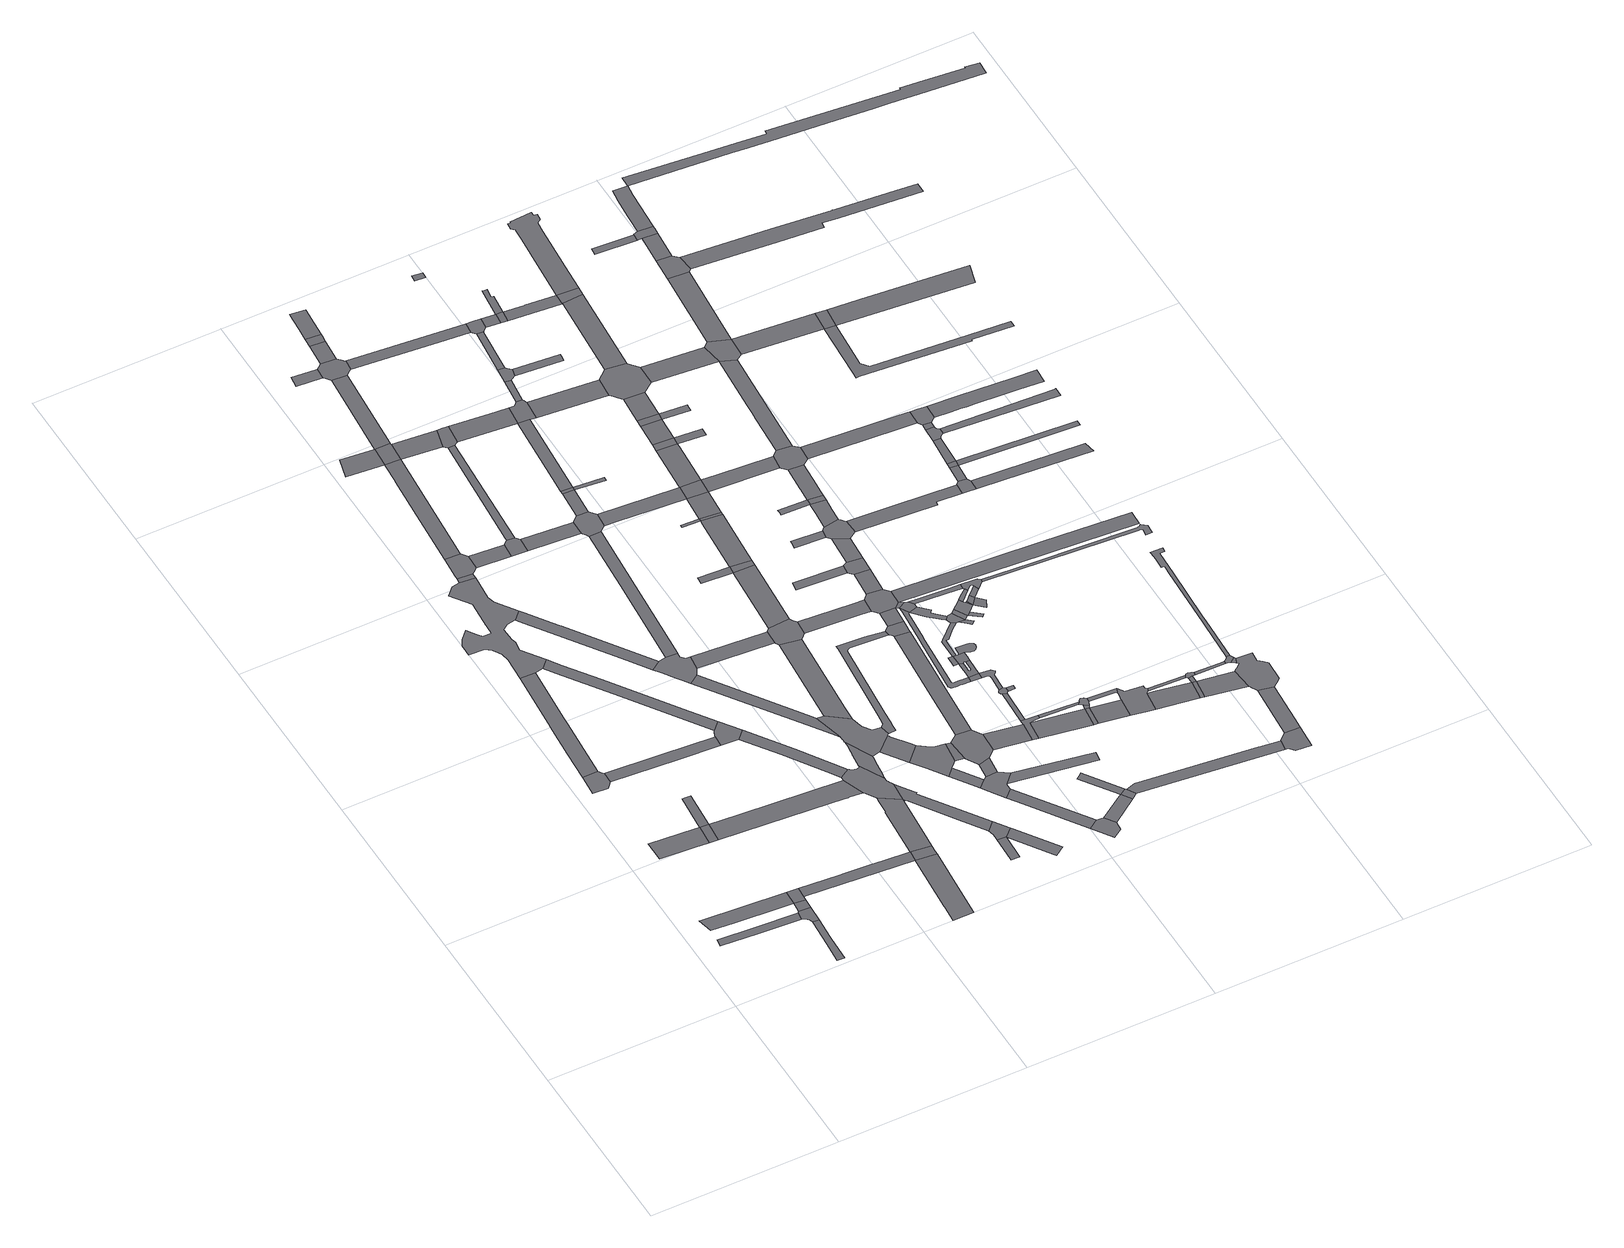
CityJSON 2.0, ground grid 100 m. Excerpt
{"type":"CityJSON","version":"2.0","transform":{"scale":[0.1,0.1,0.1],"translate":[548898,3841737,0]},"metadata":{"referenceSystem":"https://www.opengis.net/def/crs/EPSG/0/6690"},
"CityObjects":{
"road1":{"type":"Road","attributes":{"RoadStructureAttribute.sectionType":"1"},"geometry":[{"type":"MultiSurface","lod":"1","boundaries":[[[0,1,2,3,4,5]]]}]},
"road2":{"type":"Road","attributes":{"RoadStructureAttribute.sectionType":"1"},"geometry":[{"type":"MultiSurface","lod":"1","boundaries":[[[6,7,8,9,10,11,12,13]]]}]},
"road3":{"type":"Road","attributes":{"RoadStructureAttribute.sectionType":"1"},"geometry":[{"type":"MultiSurface","lod":"1","boundaries":[[[14,15,16,17,18,19]]]}]},
"road4":{"type":"Road","geometry":[{"type":"MultiSurface","lod":"1","boundaries":[[[20,21,22,23,24,25,26,27]]]}]},
"road5":{"type":"Road","attributes":{"RoadStructureAttribute.sectionType":"1"},"geometry":[{"type":"MultiSurface","lod":"1","boundaries":[[[28,29,30,31,32,33,34]]]}]},
"road6":{"type":"Road","geometry":[{"type":"MultiSurface","lod":"1","boundaries":[[[35,5,4,36,37,28,34,38]]]}]},
"road7":{"type":"Road","attributes":{"RoadStructureAttribute.sectionType":"1"},"geometry":[{"type":"MultiSurface","lod":"1","boundaries":[[[12,39,35,38,40]]]}]},
"road8":{"type":"Road","geometry":[{"type":"MultiSurface","lod":"1","boundaries":[[[13,12,40,41,42]]]}]},
"road9":{"type":"Road","geometry":[{"type":"MultiSurface","lod":"1","boundaries":[[[19,18,43,44]]]}]},
"road10":{"type":"Road","attributes":{"RoadStructureAttribute.sectionType":"1"},"geometry":[{"type":"MultiSurface","lod":"1","boundaries":[[[45,46,47,48,49,22,21,50,51,52,53]]]}]},
"road11":{"type":"Road","geometry":[{"type":"MultiSurface","lod":"1","boundaries":[[[54,55,56,19,44]]]}]},
"road12":{"type":"Road","attributes":{"RoadStructureAttribute.sectionType":"1"},"geometry":[{"type":"MultiSurface","lod":"1","boundaries":[[[57,27,26,58,59,60]]]}]},
"road13":{"type":"Road","geometry":[{"type":"MultiSurface","lod":"1","boundaries":[[[61,62,63,64,65,66,67,68,69,70,71,72,73,74,75,76,77,78,79,80,81,82,83,45,53,84,85,86,87,88,89,90,91,92,93,94,95,96,97,98,99]]]}]},
"road14":{"type":"Road","attributes":{"RoadStructureAttribute.sectionType":"1"},"geometry":[{"type":"MultiSurface","lod":"1","boundaries":[[[100,101,102,103,42,41,104,105,106]]]}]},
"road15":{"type":"Road","attributes":{"RoadStructureAttribute.sectionType":"1"},"geometry":[{"type":"MultiSurface","lod":"1","boundaries":[[[107,44,43,108,109,110,111,112,113,114,115]]]}]},
"road16":{"type":"Road","attributes":{"RoadStructureAttribute.sectionType":"1"},"geometry":[{"type":"MultiSurface","lod":"1","boundaries":[[[116,117,118,85,84,119,120,121,122]]]}]},
"road17":{"type":"Road","geometry":[{"type":"MultiSurface","lod":"1","boundaries":[[[123,61,99,124]]]}]},
"road18":{"type":"Road","geometry":[{"type":"MultiSurface","lod":"1","boundaries":[[[125,126,123,124,127,128,129,130]]]}]},
"road19":{"type":"Road","attributes":{"RoadStructureAttribute.sectionType":"1"},"geometry":[{"type":"MultiSurface","lod":"1","boundaries":[[[131,132,133,134,135,96,95,136,137,138,139,140]]]}]},
"road20":{"type":"Road","attributes":{"RoadStructureAttribute.sectionType":"1"},"geometry":[{"type":"MultiSurface","lod":"1","boundaries":[[[105,141,142,143,144,145,146,147]]]}]},
"road21":{"type":"Road","geometry":[{"type":"MultiSurface","lod":"1","boundaries":[[[122,121,148,149,60,59,150,151]]]}]},
"road22":{"type":"Road","attributes":{"RoadStructureAttribute.sectionType":"1"},"geometry":[{"type":"MultiSurface","lod":"1","boundaries":[[[152,153,154,155,125,130,156,157]]]}]},
"road23":{"type":"Road","attributes":{"RoadStructureAttribute.sectionType":"1"},"geometry":[{"type":"MultiSurface","lod":"1","boundaries":[[[129,128,158,159]]]}]},
"road24":{"type":"Road","attributes":{"RoadStructureAttribute.sectionType":"1"},"geometry":[{"type":"MultiSurface","lod":"1","boundaries":[[[160,161,152,162]]]}]},
"road25":{"type":"Road","geometry":[{"type":"MultiSurface","lod":"1","boundaries":[[[106,105,147,163,164]]]}]},
"road26":{"type":"Road","attributes":{"RoadStructureAttribute.sectionType":"1"},"geometry":[{"type":"MultiSurface","lod":"1","boundaries":[[[165,151,150,166,167,168,169]]]}]},
"road27":{"type":"Road","geometry":[{"type":"MultiSurface","lod":"1","boundaries":[[[170,171,140,139,172,173,174,175,176,177,178,179,180,181,182,183,184,185]]]}]},
"road28":{"type":"Road","geometry":[{"type":"MultiSurface","lod":"1","boundaries":[[[186,159,158,187,188,189]]]}]},
"road29":{"type":"Road","attributes":{"RoadStructureAttribute.sectionType":"1"},"geometry":[{"type":"MultiSurface","lod":"1","boundaries":[[[190,191,192,193,194,106,164,195,196]]]}]},
"road30":{"type":"Road","geometry":[{"type":"MultiSurface","lod":"1","boundaries":[[[162,152,157,197,198,199]]]}]},
"road31":{"type":"Road","geometry":[{"type":"MultiSurface","lod":"1","boundaries":[[[200,201,202,203,204,205,206,207,208,209,210,211,212,213,169,168,214,215,115,114,216,217,190,196,218,219,220,221,222,223,224,225,226]]]}]},
"road32":{"type":"Road","attributes":{"RoadStructureAttribute.sectionType":"1"},"geometry":[{"type":"MultiSurface","lod":"1","boundaries":[[[227,176,175,228,229,230,231,232]]]}]},
"road33":{"type":"Road","attributes":{"RoadStructureAttribute.sectionType":"1"},"geometry":[{"type":"MultiSurface","lod":"1","boundaries":[[[233,234,235,236]]]}]},
"road34":{"type":"Road","attributes":{"RoadStructureAttribute.sectionType":"1"},"geometry":[{"type":"MultiSurface","lod":"1","boundaries":[[[237,238,162,199,239]]]}]},
"road35":{"type":"Road","attributes":{"RoadStructureAttribute.sectionType":"1"},"geometry":[{"type":"MultiSurface","lod":"1","boundaries":[[[240,241,242,186,189,243,244,245]]]}]},
"road36":{"type":"Road","attributes":{"RoadStructureAttribute.sectionType":"1"},"geometry":[{"type":"MultiSurface","lod":"1","boundaries":[[[197,157,246,247]]]}]},
"road37":{"type":"Road","attributes":{"RoadStructureAttribute.sectionType":"1"},"geometry":[{"type":"MultiSurface","lod":"1","boundaries":[[[248,249,250,251,252,253,254,255,226,225,256,257,258,259,260,261,262,263]]]}]},
"road38":{"type":"Road","attributes":{"RoadStructureAttribute.sectionType":"1"},"geometry":[{"type":"MultiSurface","lod":"1","boundaries":[[[188,187,264,265]]]}]},
"road39":{"type":"Road","attributes":{"RoadStructureAttribute.sectionType":"1"},"geometry":[{"type":"MultiSurface","lod":"1","boundaries":[[[266,267,170,185,268,269]]]}]},
"road40":{"type":"Road","attributes":{"RoadStructureAttribute.sectionType":"1"},"geometry":[{"type":"MultiSurface","lod":"1","boundaries":[[[270,271,272,273,274,218,196,275,276,277,278,279]]]}]},
"road41":{"type":"Road","geometry":[{"type":"MultiSurface","lod":"1","boundaries":[[[280,281,282,283]]]}]},
"road42":{"type":"Road","geometry":[{"type":"MultiSurface","lod":"1","boundaries":[[[284,285,286,236,235,287,288,237,239,289,290,291,292,293,294,295]]]}]},
"road43":{"type":"Road","attributes":{"RoadStructureAttribute.sectionType":"1"},"geometry":[{"type":"MultiSurface","lod":"1","boundaries":[[[180,179,296,297]]]}]},
"road44":{"type":"Road","geometry":[{"type":"MultiSurface","lod":"1","boundaries":[[[232,231,298,299,300,301,248,263,302,303,304,305,306,307,308,309,310,311,312,313]]]}]},
"road45":{"type":"Road","attributes":{"RoadStructureAttribute.sectionType":"1"},"geometry":[{"type":"MultiSurface","lod":"1","boundaries":[[[314,284,295,315]]]}]},
"road46":{"type":"Road","geometry":[{"type":"MultiSurface","lod":"1","boundaries":[[[316,247,246,317,240,245,318,319]]]}]},
"road47":{"type":"Road","geometry":[{"type":"MultiSurface","lod":"1","boundaries":[[[279,278,320,280,283,321]]]}]},
"road48":{"type":"Road","geometry":[{"type":"MultiSurface","lod":"1","boundaries":[[[322,314,315,323,324]]]}]},
"road49":{"type":"Road","geometry":[{"type":"MultiSurface","lod":"1","boundaries":[[[325,326,327,304,303,328,329,330]]]}]},
"road50":{"type":"Road","attributes":{"RoadStructureAttribute.sectionType":"1"},"geometry":[{"type":"MultiSurface","lod":"1","boundaries":[[[331,332,333,322,324,334,335]]]}]},
"road51":{"type":"Road","attributes":{"RoadStructureAttribute.sectionType":"1"},"geometry":[{"type":"MultiSurface","lod":"1","boundaries":[[[336,337,321,283,338,339,340,341]]]}]},
"road52":{"type":"Road","geometry":[{"type":"MultiSurface","lod":"1","boundaries":[[[342,343,265,264,344,345,266,269,346,347,348,349,350]]]}]},
"road53":{"type":"Road","attributes":{"RoadStructureAttribute.sectionType":"1"},"geometry":[{"type":"MultiSurface","lod":"1","boundaries":[[[351,352,313,312,353,354]]]}]},
"road54":{"type":"Road","geometry":[{"type":"MultiSurface","lod":"1","boundaries":[[[355,356,330,329,357,358,359,360,361,362,363,364]]]}]},
"road55":{"type":"Road","attributes":{"RoadStructureAttribute.sectionType":"1"},"geometry":[{"type":"MultiSurface","lod":"1","boundaries":[[[365,342,350,366,367]]]}]},
"road56":{"type":"Road","attributes":{"RoadStructureAttribute.sectionType":"1"},"geometry":[{"type":"MultiSurface","lod":"1","boundaries":[[[368,361,360,369,370,371]]]}]},
"road57":{"type":"Road","geometry":[{"type":"MultiSurface","lod":"1","boundaries":[[[372,365,367,373]]]}]},
"road58":{"type":"Road","attributes":{"RoadStructureAttribute.sectionType":"1"},"geometry":[{"type":"MultiSurface","lod":"1","boundaries":[[[374,319,318,375,376,377]]]}]},
"road59":{"type":"Road","geometry":[{"type":"MultiSurface","lod":"1","boundaries":[[[378,379,371,370,380,381,382,383,384,385]]]}]},
"road60":{"type":"Road","geometry":[{"type":"MultiSurface","lod":"1","boundaries":[[[386,387,388,389,297,296,351,354,390,391,392,393]]]}]},
"road61":{"type":"Road","attributes":{"RoadStructureAttribute.sectionType":"1"},"geometry":[{"type":"MultiSurface","lod":"1","boundaries":[[[364,363,394,395]]]}]},
"road62":{"type":"Road","attributes":{"RoadStructureAttribute.sectionType":"1"},"geometry":[{"type":"MultiSurface","lod":"1","boundaries":[[[376,396,372,373,397]]]}]},
"road63":{"type":"Road","geometry":[{"type":"MultiSurface","lod":"1","boundaries":[[[398,399,400,401]]]}]},
"road64":{"type":"Road","attributes":{"RoadStructureAttribute.sectionType":"1"},"geometry":[{"type":"MultiSurface","lod":"1","boundaries":[[[402,403,379,378]]]}]},
"road65":{"type":"Road","geometry":[{"type":"MultiSurface","lod":"1","boundaries":[[[404,405,406,373,367]]]}]},
"road66":{"type":"Road","attributes":{"RoadStructureAttribute.sectionType":"1"},"geometry":[{"type":"MultiSurface","lod":"1","boundaries":[[[382,381,407,408,409,410]]]}]},
"road67":{"type":"Road","attributes":{"RoadStructureAttribute.sectionType":"1"},"geometry":[{"type":"MultiSurface","lod":"1","boundaries":[[[411,292,291,412,413,414]]]}]},
"road68":{"type":"Road","geometry":[{"type":"MultiSurface","lod":"1","boundaries":[[[415,395,394,416,403,402,417,418,419,420,421,422]]]}]},
"road69":{"type":"Road","attributes":{"RoadStructureAttribute.sectionType":"1"},"geometry":[{"type":"MultiSurface","lod":"1","boundaries":[[[400,389,388,423,424,425]]]}]},
"road70":{"type":"Road","attributes":{"RoadStructureAttribute.sectionType":"1"},"geometry":[{"type":"MultiSurface","lod":"1","boundaries":[[[426,427,428,429,430,431,432,306,305,433,434,435,436,437,438,439,440,441,442,443]]]}]},
"road71":{"type":"Road","attributes":{"RoadStructureAttribute.sectionType":"1"},"geometry":[{"type":"MultiSurface","lod":"1","boundaries":[[[348,347,444,445,446]]]}]},
"road72":{"type":"Road","geometry":[{"type":"MultiSurface","lod":"1","boundaries":[[[447,448,410,409,449,450,451,452,453,454]]]}]},
"road73":{"type":"Road","geometry":[{"type":"MultiSurface","lod":"1","boundaries":[[[455,456,457,377,376,397,458,459,460,461,462,463]]]}]},
"road74":{"type":"Road","geometry":[{"type":"MultiSurface","lod":"1","boundaries":[[[401,400,425,464]]]}]},
"road75":{"type":"Road","geometry":[{"type":"MultiSurface","lod":"1","boundaries":[[[465,466,467,468,469]]]}]},
"road76":{"type":"Road","attributes":{"RoadStructureAttribute.sectionType":"1"},"geometry":[{"type":"MultiSurface","lod":"1","boundaries":[[[470,455,463,471]]]}]},
"road77":{"type":"Road","attributes":{"RoadStructureAttribute.sectionType":"1"},"geometry":[{"type":"MultiSurface","lod":"1","boundaries":[[[468,472,401,464,473,474]]]}]},
"road78":{"type":"Road","attributes":{"RoadStructureAttribute.sectionType":"1"},"geometry":[{"type":"MultiSurface","lod":"1","boundaries":[[[475,393,392,476,477,478]]]}]},
"road79":{"type":"Road","attributes":{"RoadStructureAttribute.sectionType":"1"},"geometry":[{"type":"MultiSurface","lod":"1","boundaries":[[[479,480,481,385,384]]]}]},
"road80":{"type":"Road","attributes":{"RoadStructureAttribute.sectionType":"1"},"geometry":[{"type":"MultiSurface","lod":"1","boundaries":[[[482,420,419,483,484]]]}]},
"road81":{"type":"Road","attributes":{"RoadStructureAttribute.sectionType":"1"},"geometry":[{"type":"MultiSurface","lod":"1","boundaries":[[[485,486,415,422,487,488]]]}]},
"road82":{"type":"Road","attributes":{"RoadStructureAttribute.sectionType":"1"},"geometry":[{"type":"MultiSurface","lod":"1","boundaries":[[[489,454,453,490]]]}]},
"road83":{"type":"Road","geometry":[{"type":"MultiSurface","lod":"1","boundaries":[[[491,470,471,492,493,494,495,496,497,498]]]}]},
"road84":{"type":"Road","geometry":[{"type":"MultiSurface","lod":"1","boundaries":[[[469,468,474,499]]]}]},
"road85":{"type":"Road","attributes":{"RoadStructureAttribute.sectionType":"1"},"geometry":[{"type":"MultiSurface","lod":"1","boundaries":[[[445,469,499,500]]]}]},
"road86":{"type":"Road","attributes":{"RoadStructureAttribute.sectionType":"1"},"geometry":[{"type":"MultiSurface","lod":"1","boundaries":[[[501,491,498,502]]]}]},
"road87":{"type":"Road","geometry":[{"type":"MultiSurface","lod":"1","boundaries":[[[503,504,505,506,489,507]]]}]},
"road88":{"type":"Road","geometry":[{"type":"MultiSurface","lod":"1","boundaries":[[[446,445,500,508]]]}]},
"road89":{"type":"Road","attributes":{"RoadStructureAttribute.sectionType":"1"},"geometry":[{"type":"MultiSurface","lod":"1","boundaries":[[[509,510,511,512,513,514]]]}]},
"road90":{"type":"Road","attributes":{"RoadStructureAttribute.sectionType":"1"},"geometry":[{"type":"MultiSurface","lod":"1","boundaries":[[[515,461,460,516,517]]]}]},
"road91":{"type":"Road","geometry":[{"type":"MultiSurface","lod":"1","boundaries":[[[518,519,443,442,520,521,485,488,522,523,524]]]}]},
"road92":{"type":"Road","attributes":{"RoadStructureAttribute.sectionType":"1"},"geometry":[{"type":"MultiSurface","lod":"1","boundaries":[[[525,484,483,526,527,528,529,530,531,532]]]}]},
"road93":{"type":"Road","geometry":[{"type":"MultiSurface","lod":"1","boundaries":[[[507,489,490,533,534]]]}]},
"road94":{"type":"Road","geometry":[{"type":"MultiSurface","lod":"1","boundaries":[[[535,536,414,413,501,502,537,538,539,540]]]}]},
"road95":{"type":"Road","attributes":{"RoadStructureAttribute.sectionType":"1"},"geometry":[{"type":"MultiSurface","lod":"1","boundaries":[[[541,525,532,542,543]]]}]},
"road96":{"type":"Road","geometry":[{"type":"MultiSurface","lod":"1","boundaries":[[[544,545,546,547]]]}]},
"road97":{"type":"Road","attributes":{"RoadStructureAttribute.sectionType":"1"},"geometry":[{"type":"MultiSurface","lod":"1","boundaries":[[[548,549,550,551,552,553,554,555,556,557,558,559,560,545,544,561,562,563,564,565,566,567,568,569,570,571,572]]]}]},
"road98":{"type":"Road","attributes":{"RoadStructureAttribute.sectionType":"1"},"geometry":[{"type":"MultiSurface","lod":"1","boundaries":[[[573,574,518,524,575]]]}]},
"road99":{"type":"Road","geometry":[{"type":"MultiSurface","lod":"1","boundaries":[[[576,577,578,579]]]}]},
"road100":{"type":"Road","attributes":{"RoadStructureAttribute.sectionType":"1"},"geometry":[{"type":"MultiSurface","lod":"1","boundaries":[[[580,446,508,581,582,583]]]}]},
"road101":{"type":"Road","attributes":{"RoadStructureAttribute.sectionType":"1"},"geometry":[{"type":"MultiSurface","lod":"1","boundaries":[[[584,585,586,495,494]]]}]},
"road102":{"type":"Road","attributes":{"RoadStructureAttribute.sectionType":"1"},"geometry":[{"type":"MultiSurface","lod":"1","boundaries":[[[578,587,588,589,590,591,544,547,592,593,594,595,596,597,598,599,600,601,602,603,604]]]}]},
"road103":{"type":"Road","geometry":[{"type":"MultiSurface","lod":"1","boundaries":[[[605,606,607,608]]]}]},
"road104":{"type":"Road","geometry":[{"type":"MultiSurface","lod":"1","boundaries":[[[609,610,611,612,613,541,543,614,615,616]]]}]},
"road105":{"type":"Road","geometry":[{"type":"MultiSurface","lod":"1","boundaries":[[[617,618,478,477,619,573,575,620,621,622]]]}]},
"road106":{"type":"Road","geometry":[{"type":"MultiSurface","lod":"1","boundaries":[[[579,578,604,623,624,625,626,594,593,627,628,629,630,631]]]}]},
"road107":{"type":"Road","attributes":{"RoadStructureAttribute.sectionType":"1"},"geometry":[{"type":"MultiSurface","lod":"1","boundaries":[[[632,633,634,635,547,546,636,637,638,610,609]]]}]},
"road108":{"type":"Road","attributes":{"RoadStructureAttribute.sectionType":"1"},"geometry":[{"type":"MultiSurface","lod":"1","boundaries":[[[540,539,639,640]]]}]},
"road109":{"type":"Road","geometry":[{"type":"MultiSurface","lod":"1","boundaries":[[[641,580,583,642]]]}]},
"road110":{"type":"Road","geometry":[{"type":"MultiSurface","lod":"1","boundaries":[[[643,644,616,615]]]}]},
"road111":{"type":"Road","geometry":[{"type":"MultiSurface","lod":"1","boundaries":[[[645,527,526,646,647,648]]]}]},
"road112":{"type":"Road","geometry":[{"type":"MultiSurface","lod":"1","boundaries":[[[620,575,548,649]]]}]},
"road113":{"type":"Road","attributes":{"RoadStructureAttribute.sectionType":"1"},"geometry":[{"type":"MultiSurface","lod":"1","boundaries":[[[650,651,641,642,652,653]]]}]},
"road114":{"type":"Road","geometry":[{"type":"MultiSurface","lod":"1","boundaries":[[[654,655,656,657,658,659]]]}]},
"road115":{"type":"Road","attributes":{"RoadStructureAttribute.sectionType":"1"},"geometry":[{"type":"MultiSurface","lod":"1","boundaries":[[[660,661,617,622,662]]]}]},
"road116":{"type":"Road","attributes":{"RoadStructureAttribute.sectionType":"1"},"geometry":[{"type":"MultiSurface","lod":"1","boundaries":[[[649,548,572,663,664,665]]]}]},
"road117":{"type":"Road","attributes":{"RoadStructureAttribute.sectionType":"1"},"geometry":[{"type":"MultiSurface","lod":"1","boundaries":[[[666,667,668,669,670,671,672,673,674,675,629,628]]]}]},
"road118":{"type":"Road","geometry":[{"type":"MultiSurface","lod":"1","boundaries":[[[676,677,678,579,631,679,680,681,682,683]]]}]},
"road119":{"type":"Road","geometry":[{"type":"MultiSurface","lod":"1","boundaries":[[[640,639,684,685]]]}]},
"road120":{"type":"Road","geometry":[{"type":"MultiSurface","lod":"1","boundaries":[[[686,650,653,687]]]}]},
"road121":{"type":"Road","geometry":[{"type":"MultiSurface","lod":"1","boundaries":[[[688,689,514,513,690,660,662,691]]]}]},
"road122":{"type":"Road","attributes":{"RoadStructureAttribute.sectionType":"1"},"geometry":[{"type":"MultiSurface","lod":"1","boundaries":[[[530,529,692,693,694]]]}]},
"road123":{"type":"Road","attributes":{"RoadStructureAttribute.sectionType":"1"},"geometry":[{"type":"MultiSurface","lod":"1","boundaries":[[[695,696,697,698,663,572,699,700,701,702,703]]]}]},
"road124":{"type":"Road","geometry":[{"type":"MultiSurface","lod":"1","boundaries":[[[704,705,706,707,708,640,685]]]}]},
"road125":{"type":"Road","attributes":{"RoadStructureAttribute.sectionType":"1"},"geometry":[{"type":"MultiSurface","lod":"1","boundaries":[[[709,710,686,687,711]]]}]},
"road126":{"type":"Road","attributes":{"RoadStructureAttribute.sectionType":"1"},"geometry":[{"type":"MultiSurface","lod":"1","boundaries":[[[712,508,500,713,714]]]}]},
"road127":{"type":"Road","attributes":{"RoadStructureAttribute.sectionType":"1"},"geometry":[{"type":"MultiSurface","lod":"1","boundaries":[[[715,688,691,716]]]}]},
"road128":{"type":"Road","geometry":[{"type":"MultiSurface","lod":"1","boundaries":[[[717,718,719,642,583]]]}]},
"road129":{"type":"Road","geometry":[{"type":"MultiSurface","lod":"1","boundaries":[[[720,721,722,723,724]]]}]},
"road130":{"type":"Road","geometry":[{"type":"MultiSurface","lod":"1","boundaries":[[[648,647,725,726]]]}]},
"road131":{"type":"Road","geometry":[{"type":"MultiSurface","lod":"1","boundaries":[[[727,703,702,676,683,728,729]]]}]},
"road132":{"type":"Road","geometry":[{"type":"MultiSurface","lod":"1","boundaries":[[[730,731,732,517,516,733,734,709,711,735,736,737,738,739]]]}]},
"road133":{"type":"Road","geometry":[{"type":"MultiSurface","lod":"1","boundaries":[[[740,741,742,743,744,659,658,745,715,716,746,747,748]]]}]},
"road134":{"type":"Road","geometry":[{"type":"MultiSurface","lod":"1","boundaries":[[[728,749,750,751,752,729]]]}]},
"road135":{"type":"Road","attributes":{"RoadStructureAttribute.sectionType":"1"},"geometry":[{"type":"MultiSurface","lod":"1","boundaries":[[[753,648,726,754]]]}]},
"road136":{"type":"Road","geometry":[{"type":"MultiSurface","lod":"1","boundaries":[[[755,756,757,694,693,758,753,754,759,760]]]}]},
"road137":{"type":"Road","geometry":[{"type":"MultiSurface","lod":"1","boundaries":[[[761,762,763,687,653]]]}]},
"road138":{"type":"Road","geometry":[{"type":"MultiSurface","lod":"1","boundaries":[[[764,727,729,765]]]}]},
"road139":{"type":"Road","attributes":{"RoadStructureAttribute.sectionType":"1"},"geometry":[{"type":"MultiSurface","lod":"1","boundaries":[[[766,767,768,665,664,769,770,771,772,773]]]}]},
"road140":{"type":"Road","attributes":{"RoadStructureAttribute.sectionType":"1"},"geometry":[{"type":"MultiSurface","lod":"1","boundaries":[[[774,775,776,685,684,777,778]]]}]},
"road141":{"type":"Road","attributes":{"RoadStructureAttribute.sectionType":"1"},"geometry":[{"type":"MultiSurface","lod":"1","boundaries":[[[723,779,780,781,743,742,782,783]]]}]},
"road142":{"type":"Road","attributes":{"RoadStructureAttribute.sectionType":"1"},"geometry":[{"type":"MultiSurface","lod":"1","boundaries":[[[726,725,784,785,786,787]]]}]},
"road143":{"type":"Road","attributes":{"RoadStructureAttribute.sectionType":"1"},"geometry":[{"type":"MultiSurface","lod":"1","boundaries":[[[788,789,764,765,790,791,792,793,794,795,796,797]]]}]},
"road144":{"type":"Road","geometry":[{"type":"MultiSurface","lod":"1","boundaries":[[[798,799,791,790]]]}]},
"road145":{"type":"Road","geometry":[{"type":"MultiSurface","lod":"1","boundaries":[[[724,723,783,800]]]}]},
"road146":{"type":"Road","attributes":{"RoadStructureAttribute.sectionType":"1"},"geometry":[{"type":"MultiSurface","lod":"1","boundaries":[[[801,793,792]]]}]},
"road147":{"type":"Road","attributes":{"RoadStructureAttribute.sectionType":"1"},"geometry":[{"type":"MultiSurface","lod":"1","boundaries":[[[760,759,802,803,804]]]}]},
"road148":{"type":"Road","attributes":{"RoadStructureAttribute.sectionType":"1"},"geometry":[{"type":"MultiSurface","lod":"1","boundaries":[[[805,806,807,534,533,808,809,810]]]}]},
"road149":{"type":"Road","geometry":[{"type":"MultiSurface","lod":"1","boundaries":[[[811,812,788,797,813,814,815]]]}]},
"road150":{"type":"Road","attributes":{"RoadStructureAttribute.sectionType":"1"},"geometry":[{"type":"MultiSurface","lod":"1","boundaries":[[[816,817,730,739]]]}]},
"road151":{"type":"Road","geometry":[{"type":"MultiSurface","lod":"1","boundaries":[[[818,819,801,792,820]]]}]},
"road152":{"type":"Road","attributes":{"RoadStructureAttribute.sectionType":"1"},"geometry":[{"type":"MultiSurface","lod":"1","boundaries":[[[821,822,823,724,800,824,825,826,827]]]}]},
"road153":{"type":"Road","geometry":[{"type":"MultiSurface","lod":"1","boundaries":[[[828,829,820,792]]]}]},
"road154":{"type":"Road","attributes":{"RoadStructureAttribute.sectionType":"1"},"geometry":[{"type":"MultiSurface","lod":"1","boundaries":[[[830,831,832,818,820,833,834]]]}]},
"road155":{"type":"Road","geometry":[{"type":"MultiSurface","lod":"1","boundaries":[[[835,714,713,821,827,836,837,838]]]}]},
"road156":{"type":"Road","geometry":[{"type":"MultiSurface","lod":"1","boundaries":[[[839,840,773,772,811,815,841,842,843,830,834,844,845]]]}]},
"road157":{"type":"Road","geometry":[{"type":"MultiSurface","lod":"1","boundaries":[[[846,847,848,849,850,804,803,851,787,786,852,853,854,855,856]]]}]},
"road158":{"type":"Road","geometry":[{"type":"MultiSurface","lod":"1","boundaries":[[[778,777,817,816,857]]]}]},
"road159":{"type":"Road","attributes":{"RoadStructureAttribute.sectionType":"1"},"geometry":[{"type":"MultiSurface","lod":"1","boundaries":[[[736,735,858,859]]]}]},
"road160":{"type":"Road","attributes":{"RoadStructureAttribute.sectionType":"1"},"geometry":[{"type":"MultiSurface","lod":"1","boundaries":[[[858,860,861,862,863,835,838,864]]]}]},
"road161":{"type":"Road","attributes":{"RoadStructureAttribute.sectionType":"1"},"geometry":[{"type":"MultiSurface","lod":"1","boundaries":[[[865,866,867,868,869,870,871,872,873,874,875,876,877,878,879,880,881,882,883,884,778,857]]]}]},
"road162":{"type":"Road","attributes":{"RoadStructureAttribute.sectionType":"1"},"geometry":[{"type":"MultiSurface","lod":"1","boundaries":[[[885,748,747,886,887,888,889,890]]]}]},
"road163":{"type":"Road","attributes":{"RoadStructureAttribute.sectionType":"1"},"geometry":[{"type":"MultiSurface","lod":"1","boundaries":[[[891,854,853,892,893,894]]]}]},
"road164":{"type":"Road","attributes":{"RoadStructureAttribute.sectionType":"1"},"geometry":[{"type":"MultiSurface","lod":"1","boundaries":[[[856,855,895,896,897]]]}]},
"road165":{"type":"Road","geometry":[{"type":"MultiSurface","lod":"1","boundaries":[[[894,893,898,899]]]}]},
"road166":{"type":"Road","geometry":[{"type":"MultiSurface","lod":"1","boundaries":[[[900,901,859,858,864,902,903]]]}]},
"road167":{"type":"Road","attributes":{"RoadStructureAttribute.sectionType":"1"},"geometry":[{"type":"MultiSurface","lod":"1","boundaries":[[[904,905,621,620,906,907]]]}]},
"road168":{"type":"Road","attributes":{"RoadStructureAttribute.sectionType":"1"},"geometry":[{"type":"MultiSurface","lod":"1","boundaries":[[[908,909,894,899]]]}]},
"road169":{"type":"Road","geometry":[{"type":"MultiSurface","lod":"1","boundaries":[[[910,911,912,897,896,913,909,908,914,915]]]}]},
"road170":{"type":"Road","attributes":{"RoadStructureAttribute.sectionType":"1"},"geometry":[{"type":"MultiSurface","lod":"1","boundaries":[[[916,917,837,836,918,919,920,921]]]}]},
"road171":{"type":"Road","geometry":[{"type":"MultiSurface","lod":"1","boundaries":[[[922,923,810,809,924,925,926,927,928]]]}]},
"road172":{"type":"Road","attributes":{"RoadStructureAttribute.sectionType":"1"},"geometry":[{"type":"MultiSurface","lod":"1","boundaries":[[[899,898,929,930]]]}]},
"road173":{"type":"Road","attributes":{"RoadStructureAttribute.sectionType":"1"},"geometry":[{"type":"MultiSurface","lod":"1","boundaries":[[[931,932,900,903,933]]]}]},
"road174":{"type":"Road","attributes":{"RoadStructureAttribute.sectionType":"1"},"geometry":[{"type":"MultiSurface","lod":"1","boundaries":[[[934,915,914,935,936]]]}]},
"road175":{"type":"Road","attributes":{"RoadStructureAttribute.sectionType":"1"},"geometry":[{"type":"MultiSurface","lod":"1","boundaries":[[[937,938,939,940,941]]]}]},
"road176":{"type":"Road","attributes":{"RoadStructureAttribute.sectionType":"1"},"geometry":[{"type":"MultiSurface","lod":"1","boundaries":[[[942,922,928,943,944]]]}]},
"road177":{"type":"Road","geometry":[{"type":"MultiSurface","lod":"1","boundaries":[[[945,890,889,946,947,948,949,950]]]}]},
"road178":{"type":"Road","attributes":{"RoadStructureAttribute.sectionType":"1"},"geometry":[{"type":"MultiSurface","lod":"1","boundaries":[[[951,952,953,954,955,845,844,956,957,958,959,960,961,962]]]}]},
"road179":{"type":"Road","attributes":{"RoadStructureAttribute.sectionType":"1"},"geometry":[{"type":"MultiSurface","lod":"1","boundaries":[[[963,945,950,964]]]}]},
"road180":{"type":"Road","geometry":[{"type":"MultiSurface","lod":"1","boundaries":[[[965,931,933,966,967,968,969]]]}]},
"road181":{"type":"Road","geometry":[{"type":"MultiSurface","lod":"1","boundaries":[[[970,963,964,971]]]}]},
"road182":{"type":"Road","attributes":{"RoadStructureAttribute.sectionType":"1"},"geometry":[{"type":"MultiSurface","lod":"1","boundaries":[[[972,973,974,936,935,975,976,977,978]]]}]},
"road183":{"type":"Road","geometry":[{"type":"MultiSurface","lod":"1","boundaries":[[[977,976,979,980]]]}]},
"road184":{"type":"Road","attributes":{"RoadStructureAttribute.sectionType":"1"},"geometry":[{"type":"MultiSurface","lod":"1","boundaries":[[[903,902,981,982]]]}]},
"road185":{"type":"Road","attributes":{"RoadStructureAttribute.sectionType":"1"},"geometry":[{"type":"MultiSurface","lod":"1","boundaries":[[[983,970,971,984,985]]]}]},
"road186":{"type":"Road","geometry":[{"type":"MultiSurface","lod":"1","boundaries":[[[980,979,986,987,988,989,930,929,990,991,942,944,992,993,994,995,996,997,998,999]]]}]},
"road187":{"type":"Road","attributes":{"RoadStructureAttribute.sectionType":"1"},"geometry":[{"type":"MultiSurface","lod":"1","boundaries":[[[1000,965,969,1001]]]}]},
"road188":{"type":"Road","geometry":[{"type":"MultiSurface","lod":"1","boundaries":[[[1002,1003,941,940,1004,1000,1001,1005,1006]]]}]},
"road189":{"type":"Road","geometry":[{"type":"MultiSurface","lod":"1","boundaries":[[[1007,983,985,1008,1009,1010,1011,1012,1013,1014,1015]]]}]},
"road190":{"type":"Road","attributes":{"RoadStructureAttribute.sectionType":"1"},"geometry":[{"type":"MultiSurface","lod":"1","boundaries":[[[1016,1007,1015,1017]]]}]},
"road191":{"type":"Road","geometry":[{"type":"MultiSurface","lod":"1","boundaries":[[[1018,1019,921,920,1016,1017,1020,1021,1022]]]}]},
"road192":{"type":"Road","attributes":{"RoadStructureAttribute.sectionType":"1"},"geometry":[{"type":"MultiSurface","lod":"1","boundaries":[[[1023,1024,1025,1026,1027,1002,1006,1028,1029]]]}]},
"road193":{"type":"Road","attributes":{"RoadStructureAttribute.sectionType":"1"},"geometry":[{"type":"MultiSurface","lod":"1","boundaries":[[[1030,1031,1032,1033,1034,1035,1036,1037,1038,972,978,1039,1040,1041,1042,1043,1044]]]}]},
"road194":{"type":"Road","attributes":{"RoadStructureAttribute.sectionType":"1"},"geometry":[{"type":"MultiSurface","lod":"1","boundaries":[[[949,948,1045,1046,1047]]]}]},
"road195":{"type":"Road","geometry":[{"type":"MultiSurface","lod":"1","boundaries":[[[982,981,1048,1049,1050]]]}]},
"road196":{"type":"Road","attributes":{"RoadStructureAttribute.sectionType":"1"},"geometry":[{"type":"MultiSurface","lod":"1","boundaries":[[[971,964,1051,1052]]]}]},
"road197":{"type":"Road","attributes":{"RoadStructureAttribute.sectionType":"1"},"geometry":[{"type":"MultiSurface","lod":"1","boundaries":[[[1053,1054,1011,1010,1055]]]}]},
"road198":{"type":"Road","attributes":{"RoadStructureAttribute.sectionType":"1"},"geometry":[{"type":"MultiSurface","lod":"1","boundaries":[[[1056,1057,1022,1021,1058,1059,1060,1061,1062,1063,1064,1065]]]}]},
"road199":{"type":"Road","attributes":{"RoadStructureAttribute.sectionType":"1"},"geometry":[{"type":"MultiSurface","lod":"1","boundaries":[[[1048,1066,1067,1068,1069,1070,1071,1072,1073,1074,1075,1076,1077,1049]]]}]},
"road200":{"type":"Road","attributes":{"RoadStructureAttribute.sectionType":"1"},"geometry":[{"type":"MultiSurface","lod":"1","boundaries":[[[1078,1079,1080,1081,1082,967,966,1083,1084,1085,1086,1087,1088]]]}]},
"road201":{"type":"Road","attributes":{"RoadStructureAttribute.sectionType":"1"},"geometry":[{"type":"MultiSurface","lod":"1","boundaries":[[[1089,1050,1049,1090,1091,1092]]]}]},
"road202":{"type":"Road","attributes":{"RoadStructureAttribute.sectionType":"1"},"geometry":[{"type":"MultiSurface","lod":"1","boundaries":[[[1093,1094,1095,1096,1097,1098,1099,1100,1101,1102,1029,1103,1104,1105,1106,1107,1108,1109,1110,1111,1112,1113]]]}]}
},
"vertices":[
[326,406,0],[130,420,0],[125,378,0],[323,363,0],[538,347,0],[545,390,0],
[118,568,0],[115,568,0],[134,488,0],[256,478,0],[369,469,0],[380,469,0],[557,455,0],[561,535,0],
[391,1100,0],[147,1119,0],[146,1008,0],[326,995,0],[400,989,0],[408,1098,0],
[178,1627,0],[165,1643,0],[86,1642,0],[78,1530,0],[157,1524,0],[176,1547,0],[184,1557,0],[187,1617,0],
[576,307,0],[566,159,0],[558,34,0],[596,31,0],[600,165,0],[601,189,0],[609,304,0],
[553,400,0],[558,342,0],[571,327,0],[614,394,0],
[557,442,0],[618,449,0],
[619,471,0],[622,530,0],
[445,985,0],[454,1094,0],
[138,2346,0],[113,2023,0],[112,2011,0],[105,1915,0],[97,1808,0],[190,1984,0],[193,2017,0],[218,2340,0],[218,2343,0],
[469,1296,0],[447,1298,0],[426,1300,0],
[481,1597,0],[537,1531,0],[750,1517,0],[753,1577,0],
[187,3024,0],[146,3017,0],[104,2975,0],[175,2872,0],[175,2871,0],[167,2755,0],[166,2748,0],[166,2741,0],[165,2738,0],[161,2675,0],[161,2666,0],[116,2667,0],[96,2695,0],[65,2740,0],[21,2695,0],[17,2686,0],[6,2664,0],[3,2659,0],[1,2595,0],[83,2589,0],[113,2566,0],[138,2521,0],[147,2477,0],[261,2352,0],[303,2395,0],[223,2511,0],[233,2560,0],[228,2577,0],[225,2587,0],[223,2654,0],[223,2659,0],[226,2662,0],[228,2663,0],[255,2682,0],[300,2690,0],[342,2733,0],[268,2840,0],[257,2878,0],[268,3016,0],
[1061,497,0],[986,503,0],[850,514,0],[836,514,0],[629,470,0],[1188,427,0],[1193,487,0],
[612,1082,0],[688,966,0],[1016,941,0],[1089,935,0],[1099,934,0],[1108,933,0],[1117,933,0],[1185,928,0],[1143,1043,0],
[708,1810,0],[469,2156,0],[350,2327,0],[301,2293,0],[472,2048,0],[770,1615,0],[813,1659,0],
[190,3051,0],[270,3045,0],
[200,3191,0],[191,3077,0],[281,3054,0],[302,3071,0],[306,3154,0],[281,3185,0],
[746,2150,0],[469,2552,0],[468,2553,0],[438,2596,0],[360,2707,0],[311,2673,0],[616,2231,0],[696,2115,0],[708,2098,0],[758,2133,0],
[1187,417,0],[1163,100,0],[1163,98,0],[1156,3,0],[1265,2,0],[1276,152,0],[1297,415,0],
[765,1605,0],[757,1587,0],[843,1511,0],[886,1554,0],
[250,3862,0],[241,3747,0],[241,3745,0],[223,3503,0],[281,3186,0],[330,3856,0],
[481,3058,0],[488,3139,0],
[80,3989,0],[51,3881,0],[256,3972,0],
[1298,433,0],[1301,474,0],
[1041,1329,0],[969,1329,0],[1102,1127,0],[1144,1064,0],[1195,1095,0],
[799,2138,0],[789,2137,0],[735,2058,0],[779,1995,0],[796,1970,0],[821,1935,0],[870,1969,0],[876,1978,0],[881,1987,0],[892,2006,0],[899,2086,0],[876,2088,0],[858,2109,0],[857,2110,0],[858,2122,0],[859,2134,0],
[513,3159,0],[565,3052,0],[571,3133,0],[553,3156,0],
[1225,868,0],[1224,865,0],[1223,840,0],[1217,765,0],[1214,766,0],[1306,535,0],[1327,802,0],
[339,3964,0],[338,3965,0],[338,3970,0],
[1250,1085,0],[1248,1083,0],[1248,1082,0],[1244,1080,0],[1239,1079,0],[1234,1077,0],[1229,1077,0],[1223,1078,0],[1218,1079,0],[1213,1081,0],[1208,1084,0],[1203,1088,0],[1199,1091,0],[1196,1094,0],[1144,1058,0],[1144,1047,0],[1188,924,0],[1207,895,0],[1336,910,0],[1329,921,0],[1325,927,0],[1322,935,0],[1321,936,0],[1319,942,0],[1318,951,0],[1318,961,0],[1250,1089,0],
[1214,1471,0],[928,1780,0],[1166,1438,0],[1240,1331,0],[1265,1296,0],[1225,1455,0],
[137,4567,0],[131,4506,0],[266,4493,0],[269,4554,0],
[294,4460,0],[277,4232,0],[374,4454,0],
[561,3816,0],[513,3169,0],[513,3167,0],[553,3165,0],[553,3167,0],[596,3814,0],
[541,3834,0],[569,3942,0],
[1268,1253,0],[1267,1242,0],[1266,1228,0],[1263,1201,0],[1260,1172,0],[1259,1168,0],[1259,1163,0],[1250,1091,0],[1319,972,0],[1320,978,0],[1321,988,0],[1329,1054,0],[1330,1062,0],[1335,1102,0],[1335,1103,0],[1337,1112,0],
[839,3032,0],[840,3113,0],
[863,2998,0],[838,2651,0],[924,2995,0],[924,2996,0],
[1558,571,0],[1399,804,0],[1405,809,0],[1394,824,0],[1351,889,0],[1333,792,0],[1338,786,0],[1491,561,0],[1580,431,0],[1623,476,0],
[1587,359,0],[1581,215,0],[1626,214,0],[1632,356,0],
[301,4579,0],[282,4564,0],[272,4556,0],[268,4492,0],[276,4483,0],[395,4471,0],[405,4479,0],[406,4480,0],[411,4538,0],[409,4538,0],[401,4548,0],[380,4572,0],
[1288,1976,0],[1294,2056,0],
[1266,1285,0],[1266,1278,0],[1267,1268,0],[1267,1260,0],[1375,1122,0],[1380,1123,0],[1461,1198,0],[1472,1208,0],[1461,1258,0],[1438,1262,0],[1415,1265,0],[1385,1307,0],[1380,1324,0],[1378,1333,0],[1370,1371,0],[1264,1451,0],
[310,4701,0],[390,4695,0],
[595,3940,0],[542,3834,0],[616,3829,0],[627,3937,0],
[1588,396,0],[1676,400,0],
[314,4750,0],[392,4722,0],[394,4744,0],
[1525,1109,0],[1470,1185,0],[1465,1193,0],[1401,1094,0],[1469,998,0],[1547,1078,0],
[328,4928,0],[325,4893,0],[319,4821,0],[400,4822,0],[408,4917,0],
[1799,221,0],[1685,386,0],[1772,153,0],[1777,144,0],[1781,139,0],[1832,173,0],
[874,3141,0],[862,3131,0],[854,3011,0],[862,2999,0],[934,3005,0],[955,3023,0],[964,3104,0],[935,3137,0],[935,3138,0],
[1302,1957,0],[1264,1456,0],[1375,1447,0],[1411,1935,0],
[1617,1030,0],[1585,1052,0],[1514,935,0],[1523,922,0],[1574,847,0],[1585,830,0],[1625,870,0],[1634,879,0],[1657,903,0],[1671,1021,0],
[886,3299,0],[945,3284,0],[946,3295,0],
[1712,741,0],[1667,711,0],[1678,693,0],[1718,732,0],
[887,3317,0],[948,3313,0],
[836,3917,0],[618,3828,0],[922,3798,0],[933,3907,0],
[1798,745,0],[1737,741,0],[1693,671,0],[1755,579,0],[1798,621,0],[1797,644,0],[1800,657,0],[1849,710,0],
[1431,2066,0],[1426,2074,0],[1422,2080,0],[1310,2071,0],[1416,1941,0],[1422,1946,0],[1440,1964,0],[1446,2045,0],
[1707,895,0],[1698,1016,0],
[899,3480,0],[983,3793,0],
[1176,2519,0],[1173,2479,0],[1339,2468,0],[1342,2508,0],
[1809,842,0],[1747,827,0],
[1106,3277,0],[1107,3288,0],[1108,3299,0],
[1805,506,0],[1965,272,0],[2003,217,0],[2053,251,0],
[887,4494,0],[850,4437,0],[1013,4422,0],[1018,4482,0],
[1743,1049,0],[1743,834,0],[1814,847,0],[1846,876,0],[1851,881,0],[1855,991,0],[1851,997,0],[1822,1043,0],
[1437,2297,0],[1438,2298,0],[1450,2464,0],
[1676,1808,0],[1569,1816,0],[1531,1819,0],[1529,1800,0],[1488,1334,0],[1481,1278,0],[1481,1276,0],[1477,1208,0],[1512,1209,0],[1515,1242,0],[1517,1274,0],[1523,1334,0],[1561,1769,0],[1564,1771,0],[1569,1775,0],[1581,1782,0],[1781,1766,0],[1778,1796,0],
[1023,3019,0],[1378,2993,0],[1383,3072,0],
[2080,247,0],[2066,249,0],[2075,110,0],[2125,144,0],[2126,160,0],[2128,183,0],[2129,193,0],[2090,245,0],
[982,3923,0],[976,3918,0],[963,3904,0],[992,3792,0],[995,3791,0],[1014,3790,0],[1024,3898,0],[1017,3915,0],[1013,3921,0],
[1452,2496,0],
[1270,2856,0],[1270,2847,0],[1271,2839,0],[1366,2835,0],[1367,2851,0],
[997,4062,0],[1029,4059,0],
[1365,2823,0],[1460,2603,0],[1476,2822,0],
[1737,2024,0],[1732,1944,0],[1783,1940,0],[1790,2020,0],
[1807,657,0],[2255,586,0],[2260,636,0],
[1862,990,0],[2039,849,0],[2052,958,0],
[1798,1745,0],[1765,1336,0],[1845,1337,0],[1877,1736,0],
[2233,341,0],[2269,290,0],
[1005,4147,0],[1033,4061,0],[1035,4063,0],[1056,4076,0],[1067,4116,0],[1047,4137,0],[1043,4142,0],[1042,4143,0],
[1477,2839,0],
[1488,2984,0],
[1032,4398,0],[1065,4394,0],
[2136,552,0],[2136,553,0],[2120,540,0],[2103,527,0],[2267,365,0],
[1493,3067,0],
[1549,2277,0],[1545,2254,0],[1542,2231,0],[1543,2231,0],[1804,2212,0],[1809,2259,0],
[1096,3891,0],[1382,3755,0],[1390,3864,0],
[1803,1819,0],[1785,1802,0],[1785,1763,0],[1798,1750,0],[1878,1749,0],[1879,1758,0],[1883,1809,0],
[2053,984,0],[2072,843,0],[2084,953,0],[2110,957,0],[2140,959,0],[2140,976,0],[2086,980,0],[2076,982,0],
[2300,312,0],[2273,357,0],
[1063,4478,0],[1047,4479,0],[1066,4395,0],[1068,4396,0],[1089,4415,0],[1094,4475,0],
[2062,1179,0],[2074,995,0],[2082,1170,0],
[1975,1346,0],[1974,1318,0],[2026,1314,0],[2028,1347,0],
[1908,1897,0],[1908,1874,0],[1901,1788,0],[1891,1664,0],[1888,1638,0],[1863,1339,0],[1866,1333,0],[1868,1327,0],[1875,1325,0],[1900,1323,0],[1912,1322,0],[1923,1322,0],[1930,1321,0],[1951,1347,0],[1946,1347,0],[1937,1348,0],[1929,1348,0],[1895,1350,0],[1893,1350,0],[1888,1358,0],[1912,1656,0],[1914,1675,0],[1921,1766,0],[1928,1843,0],[1933,1848,0],
[1810,1910,0],[1804,1821,0],[1891,1905,0],
[1951,1503,0],[1949,1446,0],[1977,1446,0],[1976,1502,0],
[1402,3334,0],[1507,3258,0],[1510,3306,0],[1511,3326,0],
[1306,4054,0],[1308,4074,0],[1309,4095,0],
[1976,1397,0],[1976,1389,0],[1976,1386,0],[1976,1382,0],[1976,1378,0],[2031,1406,0],[2033,1440,0],[2012,1441,0],[2011,1427,0],[2011,1411,0],[2010,1386,0],[2002,1381,0],[1995,1386,0],[1995,1403,0],[1996,1404,0],[1996,1406,0],[1996,1409,0],[1997,1439,0],
[946,4874,0],[944,4838,0],[998,4833,0],[1001,4867,0],
[2082,1210,0],[2062,1207,0],[2057,1204,0],[2052,1194,0],[2054,1182,0],[2087,1177,0],[2094,1180,0],[2094,1205,0],
[1817,2049,0],[1798,2029,0],[1792,1930,0],[1921,1930,0],[1925,2010,0],[1898,2038,0],
[2001,1442,0],[2002,1443,0],[2003,1444,0],[2007,1446,0],[2035,1469,0],[2036,1499,0],[2009,1499,0],[1996,1499,0],[1992,1499,0],
[2088,1305,0],[2100,1315,0],[2103,1325,0],[2088,1340,0],[2058,1312,0],[2066,1309,0],[2068,1292,0],
[1164,4407,0],[1170,4468,0],
[1405,3374,0],[1514,3366,0],
[2132,1180,0],[2133,1202,0],
[2263,922,0],[2290,806,0],[2340,798,0],[2352,908,0],
[1945,1916,0],
[1415,3507,0],[1414,3495,0],[1523,3498,0],[1523,3499,0],
[1671,2518,0],[1668,2495,0],[1664,2473,0],[1666,2472,0],[1827,2462,0],[1834,2507,0],
[1827,2189,0],[1817,2050,0],[1908,2181,0],
[1983,1863,0],[1980,1886,0],[1962,1911,0],
[2048,1494,0],[2064,1487,0],[2079,1484,0],[2091,1490,0],[2099,1500,0],[2104,1515,0],[2101,1527,0],[2083,1540,0],[2074,1540,0],[2011,1543,0],
[2070,1696,0],[1985,1617,0],[1976,1608,0],[1993,1528,0],[1996,1608,0],[2012,1607,0],[2057,1654,0],[2093,1683,0],
[1201,4404,0],[1207,4464,0],
[1418,3544,0],[1526,3536,0],
[1834,2273,0],[1828,2270,0],[1819,2197,0],[1914,2264,0],
[2222,953,0],[2340,949,0],[2352,960,0],
[2070,1748,0],[2044,1773,0],[2019,1797,0],[2033,1814,0],[1992,1785,0],[2025,1755,0],[2045,1737,0],[2062,1722,0],[2075,1743,0],
[1218,4575,0],[1206,4578,0],[1213,4628,0],[1200,4629,0],[1188,4630,0],
[1429,3699,0],[1421,3595,0],[1537,3692,0],
[1576,3061,0],[1854,2958,0],[1863,3039,0],
[1846,2441,0],[1924,2401,0],
[1656,3312,0],[1658,3334,0],[1660,3355,0],
[1715,2723,0],[1715,2707,0],[1714,2691,0],[1864,2683,0],[1867,2716,0],
[2361,794,0],[2374,904,0],
[2106,1749,0],[2105,1684,0],[2140,1682,0],
[1444,3910,0],[1438,3905,0],[1396,3868,0],[1387,3749,0],[1424,3705,0],[1595,3733,0],[1596,3843,0],[1591,3849,0],[1557,3890,0],[1553,3896,0],
[1952,2516,0],[1941,2528,0],[1933,2536,0],[1852,2522,0],[1848,2519,0],[1842,2446,0],[1945,2415,0],[1965,2428,0],[1961,2507,0],
[2139,1654,0],[2154,1641,0],[2173,1655,0],[2150,1674,0],
[2357,934,0],[2380,918,0],
[2381,973,0],[2366,977,0],[2356,970,0],[2352,942,0],[2392,942,0],[2391,963,0],
[1669,3487,0],[1670,3506,0],[1671,3525,0],
[2126,1766,0],[2163,1703,0],
[2172,1897,0],[2019,1907,0],[2018,1907,0],[2044,1881,0],[2045,1881,0],[2146,1872,0],[2227,1866,0],[2229,1893,0],
[1319,4454,0],[1317,4454,0],[1208,4464,0],[1475,4378,0],[1478,4439,0],
[1864,2680,0],[1859,2616,0],[1853,2534,0],[1938,2606,0],[1944,2674,0],
[2498,771,0],[2500,771,0],[2517,768,0],[2530,878,0],
[2175,1808,0],[2145,1782,0],[2165,1701,0],[2183,1716,0],[2218,1749,0],[2196,1778,0],[2186,1783,0],[2186,1785,0],[2186,1787,0],[2186,1790,0],
[2221,1657,0],[2235,1673,0],
[1946,2707,0],
[2203,1783,0],
[2522,933,0],[2535,928,0],[2547,952,0],
[2946,302,0],[2945,302,0],[2325,372,0],[2783,259,0],[3046,229,0],[3053,289,0],
[2233,1858,0],[2192,1824,0],[2208,1811,0],[2220,1823,0],[2242,1843,0],
[1589,4387,0],[1478,4378,0],
[2233,1811,0],[2219,1798,0],[2248,1788,0],
[1883,2929,0],[1872,2794,0],[1872,2790,0],[1947,2726,0],[1948,2727,0],[1952,2785,0],[1963,2923,0],
[2267,1704,0],[2288,1748,0],
[2280,1854,0],[2247,1823,0],[2242,1819,0],[2270,1808,0],[2291,1828,0],
[1894,3068,0],[1997,2949,0],[2001,3030,0],[1974,3056,0],
[2317,1887,0],[2300,1888,0],[2265,1864,0],[2275,1866,0],[2276,1864,0],[2325,1859,0],[2330,1874,0],
[2665,888,0],[2662,895,0],[2662,908,0],[2569,919,0],[2562,929,0],[2537,916,0],[2602,754,0],[2640,748,0],[2652,857,0],[2665,867,0],[2672,883,0],
[1592,4431,0],
[1938,3700,0],[1920,3812,0],
[1919,3425,0],[1917,3398,0],[1912,3332,0],[1909,3291,0],[2017,3668,0],
[1603,4592,0],[1603,4593,0],[1604,4609,0],[1620,4834,0],[1626,4891,0],[1627,4892,0],[1648,4906,0],[1651,4941,0],[1632,4944,0],[1633,4947,0],[1634,4967,0],[1517,4961,0],[1516,4954,0],[1500,4953,0],[1497,4918,0],[1514,4901,0],[1515,4900,0],[1510,4833,0],[1495,4658,0],[1478,4448,0],
[2205,2489,0],[2385,2396,0],[2387,2416,0],[2389,2416,0],[2521,2406,0],[2524,2466,0],
[2688,851,0],[2839,714,0],[2858,710,0],[2871,820,0],
[2683,867,0],[2860,859,0],[2867,872,0],
[2880,706,0],[2893,816,0],
[1950,3838,0],[1924,3816,0],[2049,3690,0],[2057,3798,0],
[2880,1940,0],[2698,1953,0],[3150,1839,0],[3155,1920,0],
[2893,854,0],[2873,849,0],
[2900,878,0],[2885,883,0],[2872,878,0],[2870,857,0],[2909,854,0],[2910,870,0],
[2549,2987,0],[2478,2993,0],[2472,2913,0],[2547,2907,0],[2555,2907,0],[2561,2986,0],
[3095,325,0],[3061,296,0],[3064,227,0],[3068,222,0],[3085,199,0],[3166,193,0],[3175,319,0],
[3093,669,0],[3082,785,0],
[1984,4283,0],[1982,4256,0],[2093,4275,0],
[3042,864,0],[3069,849,0],[3070,866,0],
[1766,4625,0],[1765,4605,0],[1763,4586,0],[1979,4572,0],[1982,4611,0],
[3116,624,0],[3180,376,0],[3196,609,0],
[2542,2484,0],[2536,2405,0],[2545,2404,0],[2591,2400,0],[2594,2459,0],[2584,2477,0],
[3154,1832,0],[3145,1823,0],[3133,1820,0],[3118,1820,0],[2591,1856,0],[2496,1847,0],[3128,1802,0],[3140,1800,0],[3146,1793,0],[3143,1760,0],[3177,1758,0],[3179,1809,0],
[2549,2578,0],[2593,2574,0],
[1993,4412,0],[2109,4287,0],[2101,4378,0],[2090,4389,0],[2073,4406,0],
[2552,2608,0],[2595,2604,0],
[3092,889,0],[3091,878,0],[3076,868,0],[3085,849,0],[3093,846,0],[3122,867,0],[3112,887,0],
[3115,831,0],[3127,856,0],
[2468,3649,0],[2478,3758,0],
[2564,2768,0],[2604,2757,0],[2604,2765,0],
[3125,823,0],[3125,819,0],[3107,804,0],[3086,788,0],[3095,665,0],[3099,658,0],[3217,626,0],[3236,641,0],[3240,645,0],[3247,756,0],[3242,762,0],[3226,779,0],[3207,799,0],[3210,850,0],
[2005,4570,0],[2084,4565,0],
[2008,4620,0],[1983,4611,0],[1990,4571,0],[2087,4598,0],[2088,4614,0],
[2570,2849,0],[2609,2776,0],[2616,2782,0],[2629,2789,0],[2630,2824,0],[2624,2826,0],[2618,2833,0],[2614,2839,0],[2612,2846,0],
[2572,2882,0],[2615,2877,0],
[2606,2983,0],[2603,2983,0],[2635,2893,0],[2643,2900,0],[2648,2980,0],
[2032,4906,0],[2025,4838,0],[2017,4734,0],[2015,4702,0],[2014,4701,0],[2103,4839,0],[2109,4900,0],
[3107,1650,0],[3107,1615,0],[3108,1590,0],[3105,1547,0],[3105,1539,0],[3122,1537,0],[3119,1487,0],[3105,1138,0],[3103,1106,0],[3120,1134,0],[3121,1173,0],[3136,1481,0],[3143,1624,0],[3170,1624,0],[3171,1648,0],
[2740,2388,0],[3190,2353,0],[3179,2415,0],
[2468,3648,0],[2527,3642,0],[2537,3752,0],
[3216,2532,0],[3217,2561,0],
[3230,2794,0],[3220,2790,0],[3228,2742,0],
[3088,2948,0],[2814,2968,0],[2730,2894,0],[2778,2891,0],[2808,2888,0],[2851,2885,0],[2997,2874,0],[3075,2869,0],[3206,2859,0],[3210,2939,0],
[2450,3337,0],[2448,3300,0],[2464,3299,0],[3036,3251,0],[3036,3252,0],[3037,3255,0],[3038,3259,0],[3254,3240,0],[3255,3274,0],[3040,3292,0],[2538,3334,0],[2507,3373,0],
[3193,4274,0],[2886,4304,0],[2871,4305,0],[2869,4305,0],[2561,4335,0],[2552,4247,0],[2785,4225,0],[2787,4255,0],[2867,4247,0],[3301,4206,0],[3302,4264,0],
[2705,3736,0],[2537,3641,0],[3230,3576,0],[3261,3683,0],
[3858,4820,0],[3857,4813,0],[3625,4838,0],[3527,4849,0],[3526,4838,0],[2842,4904,0],[2841,4886,0],[2715,4899,0],[2494,4921,0],[2113,4960,0],[2637,4857,0],[2721,4848,0],[2836,4837,0],[2923,4828,0],[3123,4811,0],[3358,4790,0],[3420,4786,0],[3490,4778,0],[3581,4770,0],[3927,4738,0],[3931,4810,0]
]}
